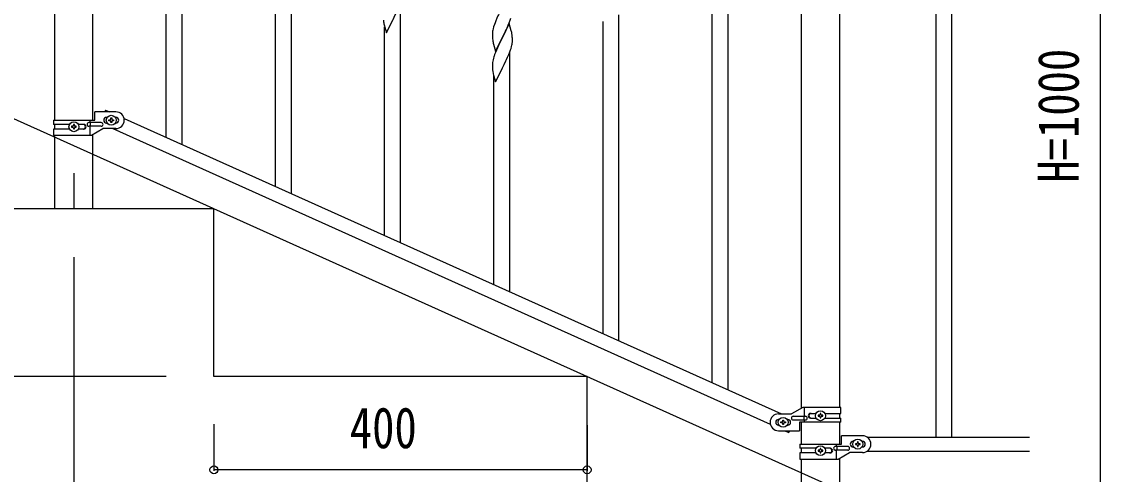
# Model space of a CAD drawing. Units: millimetres, scale not verified. Extents: x -4143 to 4140, y -2900 to 2898.
# Drawn here: x 749 to 1905, y -1877 to -1392 of the extents above; entities that cross this region are included whole.
import ezdxf
from ezdxf.enums import TextEntityAlignment as Align

# ---------------------------------------------------------------- set-up
doc = ezdxf.new("R2010")
doc.units = ezdxf.units.MM
doc.header["$LTSCALE"] = 10
for name, color, linetype in [('0-2_YKK_12', 2, 'Continuous'), ('0-3_YKK_A1', 4, 'Continuous'), ('0-4_YKK_D', 6, 'Continuous')]:
    doc.layers.add(name, color=color, linetype=linetype)
doc.styles.add('ＭＳ ゴシック', font='')
doc.styles.get('ＭＳ ゴシック').set_extended_font_data('MS Gothic')

msp = doc.modelspace()

# ---------------------------------------------------------------- linework, layer by layer
at = {"layer": '0-2_YKK_12'}
msp.add_line((804.89, -1554.38), (804.89, -1592.5), dxfattribs=at)
at = {"layer": '0-3_YKK_A1'}
for p, q in [((784.64, -1497.48), (784.64, -662.5)), ((825.14, -1497.48), (825.14, -662.5)), ((903.89, -1515.81), (903.89, -659.68)), ((920.89, -1523.46), (920.89, -667.33)), ((1488.89, -1779.09), (1488.89, -922.96)), ((1505.89, -1786.74), (1505.89, -930.61)), ((1728.39, -977.46), (1728.39, -1837.46)), ((1745.39, -977.46), (1745.39, -1837.46)), ((1584.64, -1806.31), (1584.64, -1047.46)), ((1625.14, -1047.46), (1625.14, -1805.52)), ((1020.89, -1568.47), (1020.89, -1233.66)), ((1037.89, -1576.12), (1037.89, -1226.58)), ((1154.89, -1628.78), (1154.89, -1371.95)), ((1388.89, -1734.09), (1388.89, -1384.55)), ((1137.89, -1621.12), (1137.89, -1397.25)), ((1371.89, -1726.44), (1371.89, -1391.63)), ((1271.89, -1681.43), (1271.89, -1424.6)), ((1254.89, -1673.78), (1254.89, -1449.9)), ((827.39, -1497.48), (827.39, -1488.48)), ((849.89, -1488.48), (827.39, -1488.48)), ((838.85, -1486.54), (837.97, -1488.48)), ((838.85, -1486.54), (843.16, -1488.48)), ((782.89, -1497.48), (782.89, -1501.98)), ((782.89, -1497.48), (827.39, -1497.48)), ((800.21, -1501.98), (782.89, -1501.98)), ((784.64, -1506.98), (784.64, -1501.98)), ((815.48, -1501.98), (809.56, -1501.98)), ((834.09, -1499.98), (821.01, -1499.98)), ((821.86, -1497.48), (821.86, -1499.98)), ((822.41, -1499.98), (822.41, -1503.98)), ((839.89, -1494.48), (840.52, -1494.48)), ((839.89, -1500.48), (840.52, -1500.48)), ((843.45, -1497.96), (842.49, -1497.96)), ((846.33, -1497), (847.29, -1497)), ((849.26, -1494.48), (849.89, -1494.48)), ((849.26, -1500.48), (849.89, -1500.48)), ((858.66, -1495.46), (1563.16, -1812.52)), ((782.89, -1506.98), (782.89, -1513.48)), ((800.22, -1506.98), (782.89, -1506.98)), ((782.89, -1513.48), (823.76, -1513.48)), ((784.64, -1592.5), (784.64, -1513.48)), ((803.45, -1504.01), (802.49, -1504.01)), ((806.33, -1504.97), (807.29, -1504.97)), ((815.48, -1506.98), (809.56, -1506.98)), ((834.09, -1503.98), (821.01, -1503.98)), ((821.86, -1503.98), (821.86, -1513.48)), ((823.76, -1513.48), (835.89, -1506.48)), ((825.14, -1592.5), (825.14, -1512.69)), ((849.89, -1506.48), (835.89, -1506.48)), ((846.61, -1506.48), (1551.12, -1823.55)), ((825.14, -1592.5), (784.64, -1592.5)), ((1559.89, -1812.52), (1573.89, -1812.52)), ((1586.01, -1805.52), (1573.89, -1812.52)), ((1575.69, -1815.02), (1588.77, -1815.02)), ((1626.89, -1805.52), (1586.01, -1805.52)), ((1587.36, -1819.02), (1587.36, -1815.02)), ((1587.92, -1815.02), (1587.92, -1805.52)), ((1594.29, -1812.02), (1600.22, -1812.02)), ((1603.45, -1814.04), (1602.49, -1814.04)), ((1606.33, -1815), (1607.29, -1815)), ((1609.56, -1812.02), (1626.89, -1812.02)), ((1625.14, -1812.02), (1625.14, -1817.02)), ((1626.89, -1812.02), (1626.89, -1805.52)), ((1560.52, -1818.52), (1559.89, -1818.52)), ((1560.52, -1824.52), (1559.89, -1824.52)), ((1563.45, -1822), (1562.49, -1822)), ((1566.33, -1821.04), (1567.29, -1821.04)), ((1569.89, -1818.52), (1569.26, -1818.52)), ((1569.89, -1824.52), (1569.26, -1824.52)), ((1575.69, -1819.02), (1588.77, -1819.02)), ((1582.39, -1821.52), (1582.39, -1830.52)), ((1626.89, -1821.52), (1582.39, -1821.52)), ((1584.64, -1844.96), (1584.64, -1821.52)), ((1587.92, -1821.52), (1587.92, -1819.02)), ((1594.29, -1817.02), (1600.21, -1817.02)), ((1609.56, -1817.02), (1626.89, -1817.02)), ((1625.14, -1821.52), (1625.14, -1844.96)), ((1626.89, -1821.52), (1626.89, -1817.02)), ((1559.89, -1830.52), (1582.39, -1830.52)), ((1566.61, -1830.52), (1570.93, -1832.46)), ((1571.8, -1830.52), (1570.93, -1832.46)), ((1627.39, -1844.96), (1627.39, -1835.96)), ((1649.89, -1835.96), (1627.39, -1835.96)), ((1654.86, -1837.46), (1828.74, -1837.46)), ((1582.89, -1844.96), (1582.89, -1849.46)), ((1582.89, -1844.96), (1627.39, -1844.96)), ((1600.21, -1849.46), (1582.89, -1849.46)), ((1584.64, -1854.46), (1584.64, -1849.46)), ((1615.48, -1849.46), (1609.56, -1849.46)), ((1634.09, -1847.46), (1621.01, -1847.46)), ((1621.86, -1844.96), (1621.86, -1847.46)), ((1622.41, -1847.46), (1622.41, -1851.46)), ((1639.89, -1841.96), (1640.52, -1841.96)), ((1639.89, -1847.96), (1640.52, -1847.96)), ((1643.45, -1844.48), (1642.49, -1844.48)), ((1646.33, -1845.44), (1647.29, -1845.44)), ((1649.26, -1841.96), (1649.89, -1841.96)), ((1649.26, -1847.96), (1649.89, -1847.96)), ((1582.89, -1854.46), (1582.89, -1860.96)), ((1600.22, -1854.46), (1582.89, -1854.46)), ((1582.89, -1860.96), (1623.76, -1860.96)), ((1584.64, -1952.5), (1584.64, -1860.96)), ((1603.45, -1851.48), (1602.49, -1851.48)), ((1606.33, -1852.44), (1607.29, -1852.44)), ((1615.48, -1854.46), (1609.56, -1854.46)), ((1634.09, -1851.46), (1621.01, -1851.46)), ((1621.86, -1851.46), (1621.86, -1860.96)), ((1623.76, -1860.96), (1635.89, -1853.96)), ((1625.14, -1860.17), (1625.14, -1952.5)), ((1649.89, -1853.96), (1635.89, -1853.96)), ((1654.86, -1852.46), (1828.74, -1852.46))]:
    msp.add_line(p, q, dxfattribs=at)
for points in [[(1137.11, -1394.22), (1137.32, -1395.16), (1137.64, -1396.37), (1138, -1397.63), (1139.84, -1403.77), (1147.06, -1388.91), (1147.23, -1388.58), (1148.95, -1385.2), (1150.9, -1381.21), (1151.57, -1379.79), (1152.68, -1377.35), (1153.96, -1374.33), (1155.14, -1371.29), (1155.85, -1369.28), (1156.32, -1367.8), (1156.87, -1365.86), (1157.2, -1364.44), (1157.47, -1363.08), (1157.66, -1361.76)], [(1271.29, -1360.97), (1264.06, -1375.82), (1263.9, -1376.15), (1261.55, -1380.81), (1259.79, -1384.46), (1259.34, -1385.43), (1258.23, -1387.89), (1256.96, -1390.91), (1256.17, -1392.94), (1255.45, -1394.95), (1254.66, -1397.43), (1254.14, -1399.36), (1253.83, -1400.76), (1253.59, -1402.11), (1253.43, -1403.4), (1253.37, -1404.23), (1253.34, -1405.03), (1253.36, -1406.89), (1253.39, -1407.9), (1253.44, -1408.85), (1253.54, -1410.29), (1253.69, -1411.6)], [(1254.06, -1413.78), (1254.32, -1414.95), (1254.57, -1415.91), (1256.84, -1423.56), (1264.06, -1408.7), (1264.23, -1408.37), (1265.95, -1404.98), (1267.45, -1401.92), (1268.34, -1400.05), (1269.89, -1396.63), (1270.33, -1395.63), (1271.37, -1393.1), (1272.5, -1390.07), (1273.17, -1388.07)], [(1271.29, -1393.84), (1264.06, -1408.7), (1263.9, -1409.03), (1260.9, -1415.01), (1259.79, -1417.33), (1258.67, -1419.76), (1257.59, -1422.26), (1256.56, -1424.79), (1255.99, -1426.31)], [(1274.02, -1403.38), (1273.8, -1402.44), (1273.55, -1401.48), (1271.29, -1393.84)], [(1274.76, -1413.16), (1274.78, -1412.36), (1274.78, -1411.22), (1274.73, -1409.49), (1274.67, -1408.24), (1274.56, -1406.83)], [(1254.11, -1446.88), (1254.32, -1447.82), (1254.64, -1449.02), (1255, -1450.29), (1256.84, -1456.42), (1264.06, -1441.57), (1264.23, -1441.24), (1265.95, -1437.85), (1267.9, -1433.87), (1268.57, -1432.45), (1269.68, -1430), (1270.96, -1426.99), (1272.14, -1423.95), (1272.85, -1421.94), (1273.32, -1420.45), (1273.87, -1418.51), (1274.2, -1417.1), (1274.47, -1415.73), (1274.66, -1414.42)], [(1254.96, -1429.32), (1254.52, -1430.79), (1254.03, -1432.7), (1253.74, -1434.08), (1253.52, -1435.42)], [(1253.39, -1436.69), (1253.35, -1437.51), (1253.34, -1437.91), (1253.36, -1439.76), (1253.39, -1440.77), (1253.44, -1441.72), (1253.52, -1442.88)], [(805.37, -1503.05), (805.37, -1502.09), (804.41, -1502.09), (804.41, -1503.05)], [(842.49, -1497.96), (842.49, -1497), (843.45, -1497)], [(844.41, -1496.04), (844.41, -1495.08), (845.37, -1495.08), (845.37, -1496.04)], [(845.37, -1498.92), (845.37, -1499.88), (844.41, -1499.88), (844.41, -1498.92)], [(847.29, -1497), (847.29, -1497.96), (846.33, -1497.96)], [(802.49, -1504.01), (802.49, -1504.97), (803.45, -1504.97)], [(804.41, -1505.93), (804.41, -1506.89), (805.37, -1506.89), (805.37, -1505.93)], [(807.29, -1504.97), (807.29, -1504.01), (806.33, -1504.01)], [(1754.89, -1952.5), (954.89, -1592.5), (554.89, -1592.5)], [(1354.89, -1772.5), (954.89, -1772.5), (954.89, -1592.5)], [(1754.89, -1952.5), (1354.89, -1952.5), (1354.89, -1772.5)], [(1602.49, -1814.04), (1602.49, -1815), (1603.45, -1815)], [(1605.37, -1813.08), (1605.37, -1812.12), (1604.41, -1812.12), (1604.41, -1813.08)], [(1607.29, -1815), (1607.29, -1814.04), (1606.33, -1814.04)], [(1562.49, -1822), (1562.49, -1821.04), (1563.45, -1821.04)], [(1564.41, -1820.08), (1564.41, -1819.12), (1565.37, -1819.12), (1565.37, -1820.08)], [(1565.37, -1822.96), (1565.37, -1823.92), (1564.41, -1823.92), (1564.41, -1822.96)], [(1567.29, -1821.04), (1567.29, -1822), (1566.33, -1822)], [(1604.41, -1815.96), (1604.41, -1816.92), (1605.37, -1816.92), (1605.37, -1815.96)], [(1605.37, -1850.52), (1605.37, -1849.56), (1604.41, -1849.56), (1604.41, -1850.52)], [(1642.49, -1844.48), (1642.49, -1845.44), (1643.45, -1845.44)], [(1645.37, -1843.52), (1645.37, -1842.56), (1644.41, -1842.56), (1644.41, -1843.52)], [(1644.41, -1846.4), (1644.41, -1847.36), (1645.37, -1847.36), (1645.37, -1846.4)], [(1647.29, -1845.44), (1647.29, -1844.48), (1646.33, -1844.48)], [(1602.49, -1851.48), (1602.49, -1852.44), (1603.45, -1852.44)], [(1604.41, -1853.4), (1604.41, -1854.36), (1605.37, -1854.36), (1605.37, -1853.4)], [(1607.29, -1852.44), (1607.29, -1851.48), (1606.33, -1851.48)]]:
    msp.add_lwpolyline(points, dxfattribs=at)
for centre in [(804.89, -1504.49), (844.89, -1497.48), (1604.89, -1814.52), (1564.89, -1821.52), (1604.89, -1851.96), (1644.89, -1844.96)]:
    msp.add_circle(centre, 5.3, dxfattribs=at)
for centre, radius, start, end in [((1176.36, -1386.77), 39.99, 184.955, 187.24675), ((1197.15, -1382.52), 61.18, 188.73798, 191.02974), ((1232.54, -1412.09), 42.38, 9.5641, 11.85586), ((1229.75, -1411.69), 45.07, 6.18413, 8.47589), ((1308.29, -1403.44), 55.21, 188.49987, 190.79162), ((1243.33, -1411.16), 31.5, 354.07349, 356.36524), ((1330.63, -1453.56), 79.46, 159.94312, 162.23488), ((1285.38, -1439.31), 32.09, 173.04137, 175.33313), ((1293.36, -1439.42), 39.99, 184.955, 187.24675), ((1314.15, -1435.18), 61.18, 188.73798, 191.02974), ((849.89, -1497.48), 9, 270, 90), ((814.73, -1504.48), 2.5, 270, 90), ((815.48, -1504.48), 2.5, 270, 90), ((821.01, -1501.98), 2, 90, 270), ((834.09, -1501.98), 2, 270, 90), ((839.89, -1497.48), 3, 90, 270), ((843.45, -1496.04), 0.96, 270, 0), ((843.45, -1498.92), 0.96, 0, 90), ((846.33, -1496.04), 0.96, 180, 270), ((846.33, -1498.92), 0.96, 90, 180), ((849.89, -1497.48), 3, 270, 90), ((803.45, -1503.05), 0.96, 270, 0), ((803.45, -1505.93), 0.96, 0, 90), ((806.33, -1503.05), 0.96, 180, 270), ((806.33, -1505.93), 0.96, 90, 180), ((1559.89, -1821.52), 9, 90, 270), ((1575.69, -1817.02), 2, 90, 270), ((1588.77, -1817.02), 2, 270, 90), ((1594.29, -1814.52), 2.5, 90, 270), ((1595.04, -1814.52), 2.5, 90, 270), ((1603.45, -1813.08), 0.96, 270, 0), ((1603.45, -1815.96), 0.96, 0, 90), ((1606.33, -1813.08), 0.96, 180, 270), ((1606.33, -1815.96), 0.96, 90, 180), ((1559.89, -1821.52), 3, 90, 270), ((1563.45, -1820.08), 0.96, 270, 0), ((1563.45, -1822.96), 0.96, 0, 90), ((1566.33, -1820.08), 0.96, 180, 270), ((1566.33, -1822.96), 0.96, 90, 180), ((1569.89, -1821.52), 3, 270, 90), ((1649.89, -1844.96), 9, 270, 90), ((1614.73, -1851.96), 2.5, 270, 90), ((1615.48, -1851.96), 2.5, 270, 90), ((1621.01, -1849.46), 2, 90, 270), ((1634.09, -1849.46), 2, 270, 90), ((1639.89, -1844.96), 3, 90, 270), ((1643.45, -1843.52), 0.96, 270, 0), ((1643.45, -1846.4), 0.96, 0, 90), ((1646.33, -1843.52), 0.96, 180, 270), ((1646.33, -1846.4), 0.96, 90, 180), ((1649.89, -1844.96), 3, 270, 90), ((1603.45, -1850.52), 0.96, 270, 0), ((1603.45, -1853.4), 0.96, 0, 90), ((1606.33, -1850.52), 0.96, 180, 270), ((1606.33, -1853.4), 0.96, 90, 180)]:
    msp.add_arc(centre, radius, start, end, dxfattribs=at)
at = {"layer": '0-4_YKK_D'}
for p, q in [((1904.89, -1907.46), (1904.89, -997.46)), ((953.98, -1592.09), (589.37, -1428.02)), ((804.89, -1644.5), (804.89, -2103.5)), ((903.89, -1772.5), (553.89, -1772.5)), ((954.89, -1823.5), (954.89, -1873.5)), ((1354.89, -1824.5), (1354.89, -1873.5)), ((1354.89, -1872.5), (954.89, -1872.5)), ((1904.89, -1952.46), (1904.89, -1874.52))]:
    msp.add_line(p, q, dxfattribs=at)
for centre in [(954.89, -1872.5), (1354.89, -1872.5)]:
    msp.add_circle(centre, 4.25, dxfattribs=at)

# ---------------------------------------------------------------- texts
at = {"layer": '0-4_YKK_D', "style": 'ＭＳ ゴシック', "width": 0.8}
msp.add_text('H=1000', height=43.99, rotation=90, dxfattribs=at).set_placement((1894.89, -1564.46), align=Align.BOTTOM_LEFT)
msp.add_text('400', height=43.99, dxfattribs=at).set_placement((1100.49, -1862.5), align=Align.BOTTOM_LEFT)

doc.saveas('drawing.dxf')
